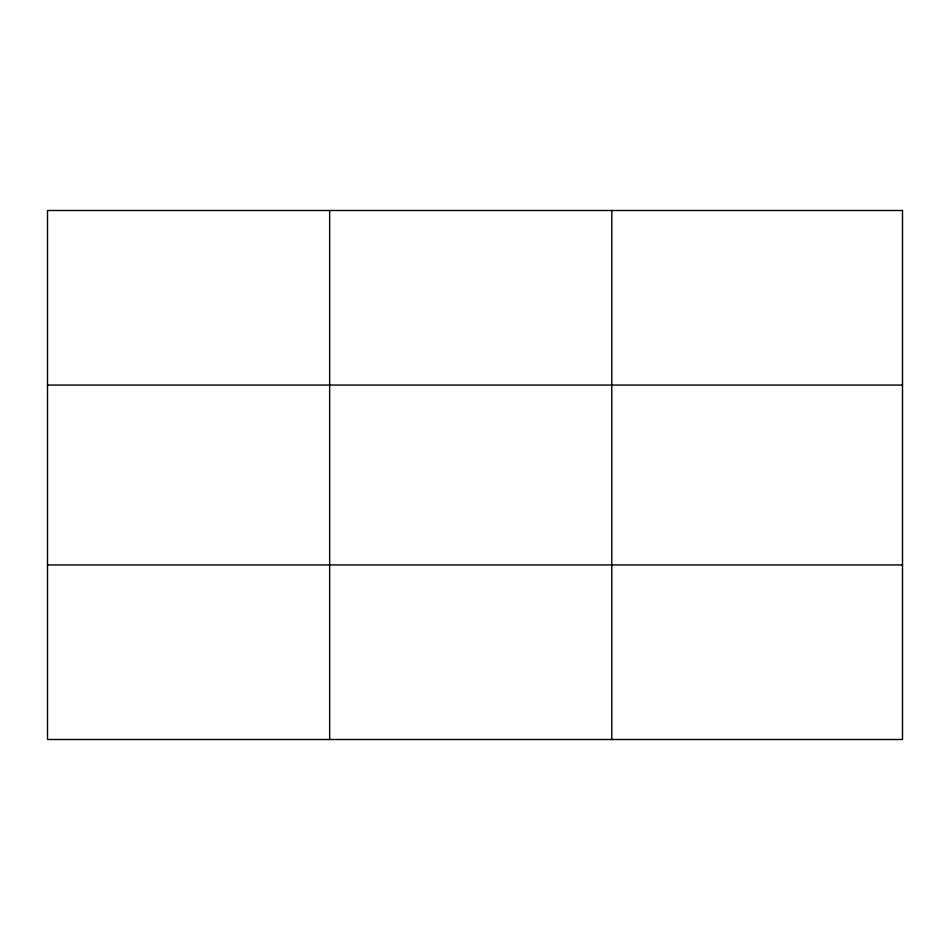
<?xml version="1.0" encoding="UTF-8"?>
<svg xmlns="http://www.w3.org/2000/svg" width="950" height="950" viewBox="0 0 950 950"><rect width="100%" height="100%" fill="white"/><g stroke="black" fill="none" stroke-linecap="round" stroke-linejoin="round"><path stroke-width="1.43" d="M329.65 210.496L329.65 739.504M611.8 210.496L611.8 739.504M47.5 385.071L902.5 385.071M47.5 564.929L902.5 564.929M902.5 210.496L902.5 739.504L47.5 739.504L47.5 210.496L902.5 210.496"/></g></svg>
